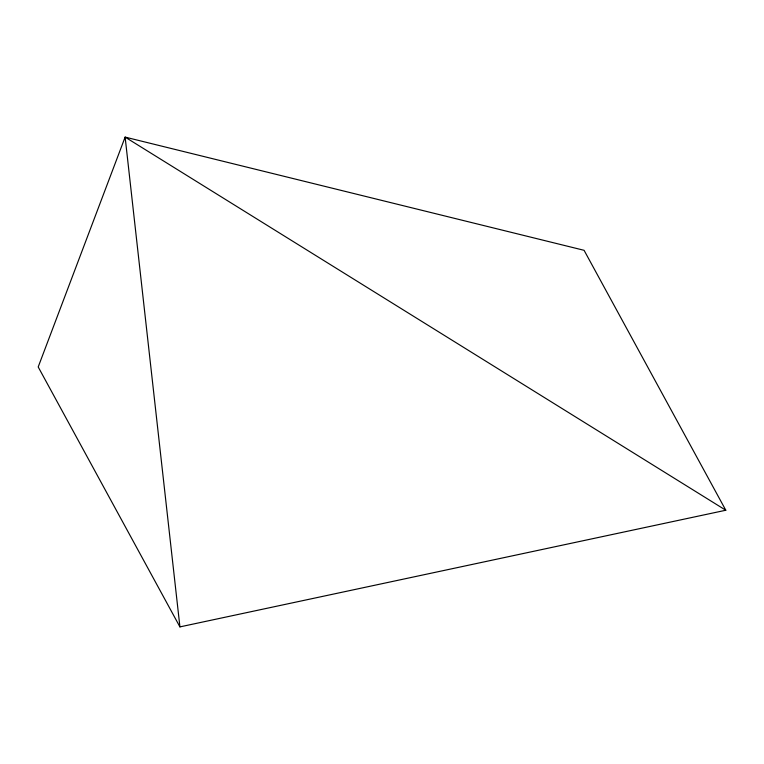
<?xml version="1.0" encoding="UTF-8"?>
<svg xmlns="http://www.w3.org/2000/svg" width="764" height="764" viewBox="0 0 764 764"><rect width="100%" height="100%" fill="white"/><g stroke="black" fill="none" stroke-linecap="round" stroke-linejoin="round"><path stroke-width="1.15" d="M179.922 626.891L725.8 510.237L584.078 250.306L125.124 137.109L38.2 366.959L179.922 626.891L125.124 137.109L725.8 510.237"/></g></svg>
